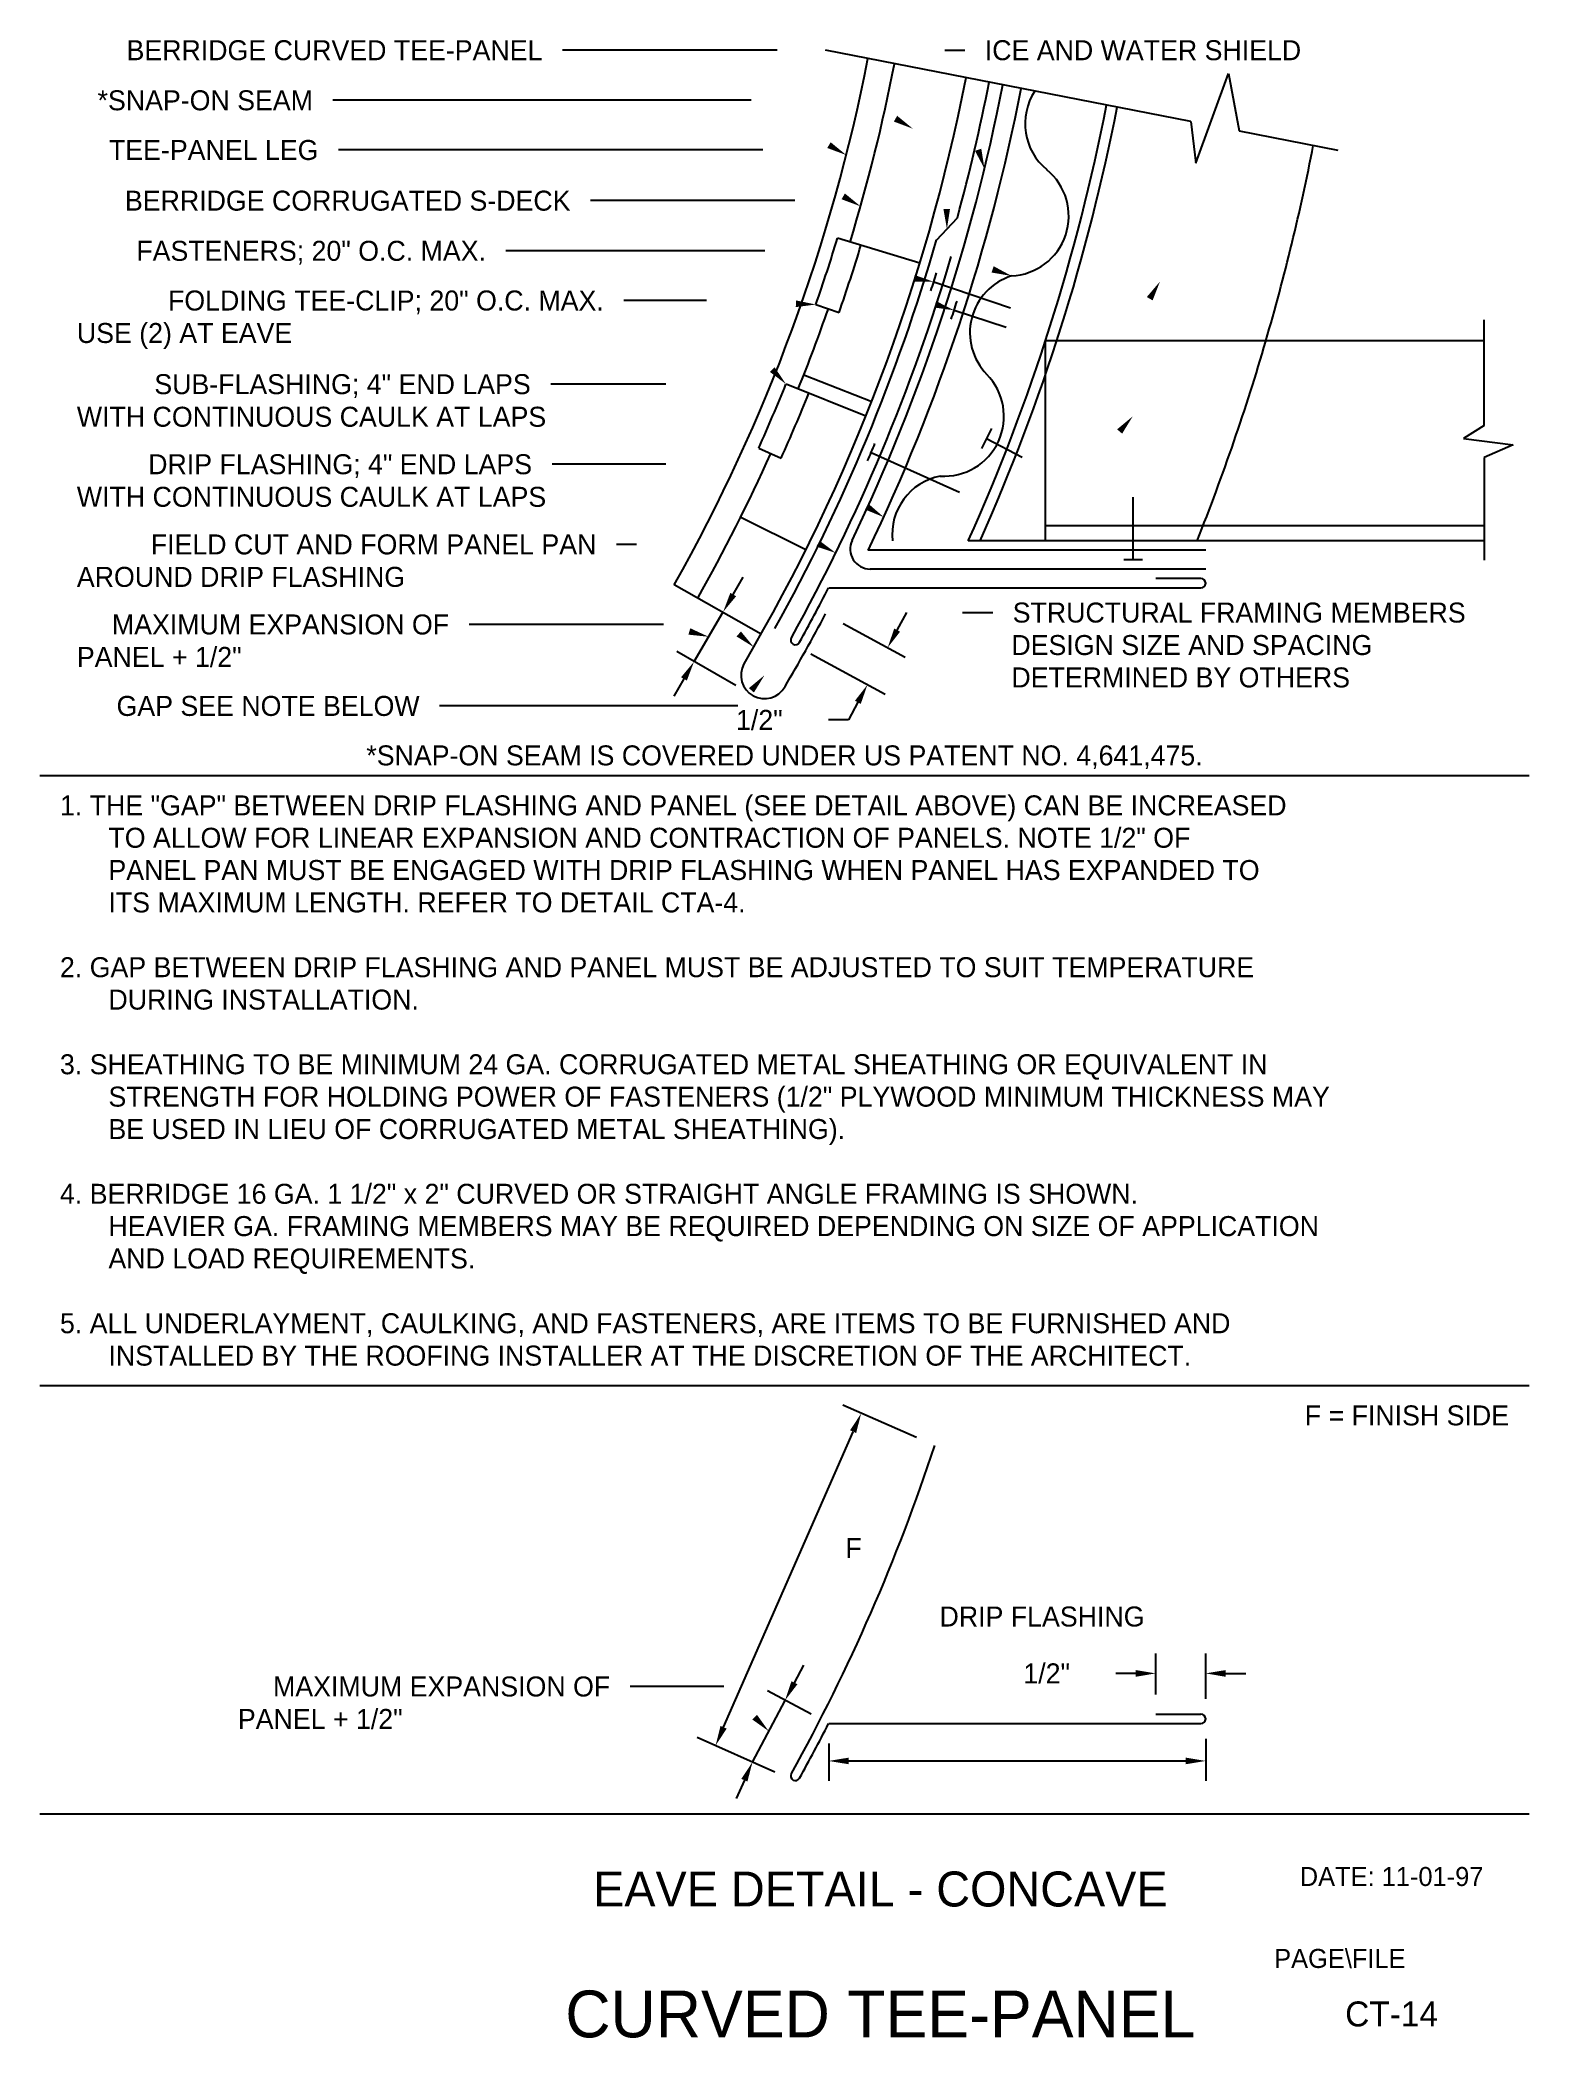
# Model space of a CAD drawing. Extents: x 1 to 15.9, y 0.5 to 20.5.
import ezdxf
from ezdxf.enums import TextEntityAlignment as Align

# ---------------------------------------------------------------- set-up
doc = ezdxf.new("R2010")
doc.units = 0
doc.header["$LTSCALE"] = 0.2
doc.linetypes.add('HIDDENX2', pattern=[0])
for name, color, linetype in [('BORDER', 7, 'CONTINUOUS'), ('CMP-FLSH', 7, 'CONTINUOUS'), ('DIM-TXT', 7, 'CONTINUOUS'), ('STRCTR', 7, 'CONTINUOUS')]:
    doc.layers.add(name, color=color, linetype=linetype)

msp = doc.modelspace()

# ---------------------------------------------------------------- linework, layer by layer
at = {"layer": 'BORDER', "color": 0, "linetype": 'CONTINUOUS'}
for p, q in [((0.982, 13.141), (15.88, 13.141)), ((0.982, 7.038), (15.88, 7.038)), ((15.88, 2.75), (0.982, 2.75))]:
    msp.add_line(p, q, dxfattribs=at)
at = {"layer": 'CMP-FLSH', "color": 0, "linetype": 'CONTINUOUS'}
for p, q in [((9.952, 18.497), (10.161, 18.719)), ((9.924, 18.079), (10.692, 17.818)), ((10.129, 17.794), (10.648, 17.626)), ((10.404, 16.413), (10.504, 16.612)), ((10.809, 16.32), (10.452, 16.509)), ((9.299, 16.373), (10.183, 15.975)), ((11.92, 15.299), (11.92, 15.924)), ((12.645, 15.393), (9.269, 15.393)), ((12.645, 15.205), (9.288, 15.205)), ((12.014, 15.299), (11.826, 15.299)), ((8.198, 14.555), (7.327, 15.046)), ((8.873, 15.018), (12.598, 15.018)), ((12.598, 15.111), (12.145, 15.111)), ((8.873, 3.654), (12.598, 3.654)), ((12.598, 3.747), (12.145, 3.747))]:
    msp.add_line(p, q, dxfattribs=at)
at = {"layer": 'CMP-FLSH', "color": 0, "linetype": 'HIDDENX2'}
for p, q in [((9.785, 18.264), (8.961, 18.515)), ((8.745, 17.852), (8.977, 17.771)), ((9.245, 16.735), (8.446, 17.056)), ((8.625, 17.149), (9.304, 16.882)), ((8.173, 16.415), (8.397, 16.314)), ((7.993, 15.725), (8.646, 15.4))]:
    msp.add_line(p, q, dxfattribs=at)
at = {"layer": 'CMP-FLSH', "color": 0, "linetype": 'CONTINUOUS'}
for centre, radius, start, end in [((-7.999, 23.68), 17.59, 330.6054, 348.9646), ((-7.999, 23.68), 18.59, 329.5451, 348.9646), ((-7.999, 23.68), 18.965, 334.4221, 348.9646), ((-7.999, 23.68), 19.153, 334.3557, 348.9646), ((-7.999, 23.68), 18.825, 344.7224, 348.9646), ((-7.999, 23.68), 18.684, 330.9552, 343.8961), ((-7.999, 23.68), 18.872, 330.9552, 343.5351), ((-7.999, 23.68), 18.778, 342.3594, 342.932), ((-7.999, 23.68), 19.059, 341.7311, 342.295), ((-7.999, 23.68), 18.778, 336.8152, 337.3877), ((9.288, 15.405), 0.2, 154.4221, 270), ((-7.999, 23.68), 18.965, 330.9552, 332.8238), ((12.598, 15.064), 0.0469, 270, 90), ((-7.999, 23.68), 19.059, 329.5796, 332.0826), ((8.54, 14.495), 0.0469, 150.9552, 330.9552), ((8.231, 14.143), 0.235, 150.9665, 330.9329), ((-7.999, 12.316), 18.872, 330.9552, 341.8462), ((-7.999, 12.316), 18.965, 330.9552, 332.8238), ((12.598, 3.701), 0.0469, 270, 90), ((8.54, 3.131), 0.0469, 150.9552, 330.9552)]:
    msp.add_arc(centre, radius, start, end, dxfattribs=at)
at = {"layer": 'CMP-FLSH', "color": 0, "linetype": 'HIDDENX2'}
for centre, radius, start, end in [((-7.999, 23.68), 17.861, 343.0623, 348.9646), ((-7.808, 23.613), 17.527, 340.8097, 343.0878), ((-7.819, 23.617), 17.784, 340.8107, 343.0873), ((-7.999, 23.68), 17.861, 338.0623, 340.8099), ((-7.815, 23.597), 17.527, 335.8097, 338.0878), ((-7.825, 23.601), 17.784, 335.8107, 338.0873), ((-7.999, 23.68), 17.861, 330.6053, 335.8099)]:
    msp.add_arc(centre, radius, start, end, dxfattribs=at)
at = {"layer": 'DIM-TXT', "color": 0, "linetype": 'CONTINUOUS'}
for p, q in [((8.356, 20.396), (6.209, 20.396)), ((10.035, 20.396), (10.235, 20.396)), ((8.099, 19.895), (3.913, 19.895)), ((8.215, 19.398), (3.968, 19.398)), ((8.536, 18.891), (6.49, 18.891)), ((8.233, 18.389), (5.644, 18.389)), ((7.651, 17.892), (6.823, 17.892)), ((7.245, 17.055), (6.092, 17.055)), ((7.245, 16.254), (6.105, 16.254)), ((6.949, 15.452), (6.749, 15.452)), ((7.918, 14.95), (8.019, 15.123)), ((7.222, 14.651), (5.275, 14.651)), ((7.526, 14.279), (7.817, 14.777)), ((9.018, 14.66), (9.638, 14.323)), ((9.558, 14.594), (9.654, 14.77)), ((10.212, 14.77), (10.514, 14.77)), ((7.945, 14.039), (7.353, 14.38)), ((8.693, 14.358), (9.437, 13.952)), ((7.425, 14.106), (7.324, 13.934)), ((7.964, 13.836), (4.98, 13.836)), ((9.165, 13.872), (9.07, 13.696)), ((9.07, 13.696), (8.87, 13.696)), ((9.75, 6.516), (9.015, 6.839)), ((7.821, 3.618), (9.118, 6.575)), ((8.531, 4.064), (8.625, 4.24)), ((12.145, 3.947), (12.145, 4.357)), ((12.645, 3.901), (12.645, 4.357)), ((7.823, 4.026), (6.887, 4.026)), ((11.945, 4.157), (11.745, 4.157)), ((12.845, 4.157), (13.045, 4.157)), ((8.11, 3.27), (8.436, 3.887)), ((8.697, 3.748), (8.26, 3.982)), ((8.334, 3.17), (7.558, 3.515)), ((8.873, 3.454), (8.873, 3.081)), ((12.645, 3.501), (12.645, 3.081)), ((9.073, 3.281), (12.445, 3.281)), ((8.03, 3.089), (7.948, 2.906))]:
    msp.add_line(p, q, dxfattribs=at)
at = {"layer": 'DIM-TXT', "color": 0, "linetype": 'CONTINUOUS', "extrusion": (0, 0, -1)}
for points in [[(-9.558, 19.74), (-9.715, 19.611), (-9.525, 19.682)], [(-8.893, 19.475), (-9.049, 19.347), (-8.859, 19.418)], [(-10.4, 19.411), (-10.432, 19.21), (-10.337, 19.389)], [(-9.035, 18.963), (-9.192, 18.834), (-9.002, 18.905)], [(-10.087, 18.809), (-10.056, 18.608), (-10.021, 18.808)], [(-10.524, 18.235), (-10.702, 18.138), (-10.502, 18.172)], [(-9.733, 18.147), (-9.924, 18.079), (-9.721, 18.082)], [(-12.056, 17.927), (-12.187, 18.081), (-12.114, 17.893)], [(-8.546, 17.893), (-8.745, 17.852), (-8.544, 17.826)], [(-9.948, 17.886), (-10.129, 17.794), (-9.928, 17.822)], [(-8.332, 17.224), (-8.446, 17.056), (-8.284, 17.178)], [(-11.759, 16.603), (-11.915, 16.733), (-11.809, 16.56)], [(-9.271, 15.858), (-9.424, 15.725), (-9.236, 15.801)], [(-8.781, 15.489), (-8.943, 15.367), (-8.75, 15.43)], [(-7.488, 14.613), (-7.672, 14.528), (-7.47, 14.549)], [(-7.995, 14.581), (-8.124, 14.424), (-7.951, 14.531)], [(-8.075, 14.014), (-8.231, 14.143), (-8.125, 13.97)], [(-8.155, 3.743), (-8.273, 3.579), (-8.108, 3.696)]]:
    msp.add_solid(points, dxfattribs=at)
at = {"layer": 'DIM-TXT', "color": 0, "linetype": 'CONTINUOUS'}
for points in [[(7.889, 14.967), (7.947, 14.933), (7.817, 14.777)], [(9.529, 14.61), (9.587, 14.578), (9.463, 14.419)], [(7.396, 14.123), (7.454, 14.09), (7.526, 14.279)], [(9.136, 13.888), (9.194, 13.856), (9.261, 14.048)], [(9.087, 6.589), (9.148, 6.562), (9.198, 6.758)], [(8.501, 4.079), (8.56, 4.048), (8.436, 3.887)], [(11.945, 4.19), (11.945, 4.123), (12.145, 4.157)], [(12.845, 4.19), (12.845, 4.123), (12.645, 4.157)], [(7.791, 3.631), (7.852, 3.604), (7.741, 3.434)], [(7.999, 3.102), (8.06, 3.075), (8.111, 3.271)], [(9.073, 3.314), (9.073, 3.248), (8.873, 3.281)], [(12.445, 3.314), (12.445, 3.248), (12.645, 3.281)]]:
    msp.add_solid(points, dxfattribs=at)
at = {"layer": 'STRCTR', "color": 0, "linetype": 'CONTINUOUS'}
for p, q in [((12.497, 19.682), (8.84, 20.396)), ((12.547, 19.265), (12.874, 20.164)), ((12.874, 20.164), (12.981, 19.588)), ((12.497, 19.682), (12.547, 19.265)), ((12.981, 19.588), (13.966, 19.396)), ((15.43, 16.64), (15.43, 17.698)), ((15.43, 17.487), (11.039, 17.487)), ((11.039, 17.487), (11.039, 15.487)), ((15.43, 16.64), (15.223, 16.512)), ((15.223, 16.512), (15.721, 16.448)), ((15.721, 16.448), (15.43, 16.32)), ((15.43, 16.32), (15.43, 15.294)), ((15.43, 15.487), (10.27, 15.487))]:
    msp.add_line(p, q, dxfattribs=at)
at = {"layer": 'STRCTR', "color": 0, "linetype": 'HIDDENX2'}
msp.add_line((11.039, 15.64), (15.43, 15.64), dxfattribs=at)
at = {"layer": 'STRCTR', "color": 0, "linetype": 'CONTINUOUS'}
for centre, radius, start, end in [((-7.999, 23.68), 20.022, 335.8451, 348.9645), ((11.434, 19.662), 0.596, 146.9322, 230.6521), ((-7.999, 23.68), 22.13, 343.7488, 348.9646), ((10.676, 18.737), 0.599, 272.4861, 50.6519), ((10.882, 17.57), 0.596, 107.549, 224.4018), ((10.027, 16.733), 0.599, 266.2363, 44.4017), ((10.104, 15.551), 0.596, 101.2989, 186.0684)]:
    msp.add_arc(centre, radius, start, end, dxfattribs=at)
at = {"layer": 'STRCTR', "color": 0, "linetype": 'HIDDENX2'}
for centre, radius, start, end in [((-7.999, 23.68), 20.13, 335.9829, 348.9645), ((-7.998, 23.679), 22.129, 338.2704, 343.7489)]:
    msp.add_arc(centre, radius, start, end, dxfattribs=at)

# ---------------------------------------------------------------- texts
at = {"layer": 'BORDER', "color": 0, "linetype": 'CONTINUOUS'}
for s, height, p in [('DATE: 11-01-97', 0.1902, (14.505, 2.125)), ('CT-14', 0.25, (14.505, 0.75))]:
    msp.add_text(s, height=height, dxfattribs=at).set_placement(p, align=Align.MIDDLE)
msp.add_text('PAGE\\FILE', height=0.1902, dxfattribs=at).set_placement((13.33, 1.21))
at = {"layer": 'BORDER', "color": 0}
msp.add_text('CURVED TEE-PANEL', height=0.46875, dxfattribs=at).set_placement((9.39, 0.75), align=Align.MIDDLE)
at = {"layer": 'DIM-TXT', "color": 0, "linetype": 'CONTINUOUS'}
for s, p in [('BERRIDGE CURVED TEE-PANEL', (6.009, 20.396)), ('*SNAP-ON SEAM', (3.713, 19.895)), ('TEE-PANEL LEG', (3.768, 19.398)), ('BERRIDGE CORRUGATED S-DECK', (6.29, 18.891)), ('FASTENERS; 20" O.C. MAX.', (5.444, 18.389)), ('FOLDING TEE-CLIP; 20" O.C. MAX.', (6.623, 17.892)), ('SUB-FLASHING; 4" END LAPS', (5.892, 17.055)), ('DRIP FLASHING; 4" END LAPS', (5.905, 16.254)), ('FIELD CUT AND FORM PANEL PAN', (6.549, 15.452)), ('MAXIMUM EXPANSION OF', (5.075, 14.651)), ('GAP SEE NOTE BELOW', (4.78, 13.836)), ('MAXIMUM EXPANSION OF', (6.687, 4.026))]:
    msp.add_text(s, height=0.2, dxfattribs=at).set_placement(p, align=Align.MIDDLE_RIGHT)
msp.add_text('ICE AND WATER SHIELD', height=0.2, rotation=360, dxfattribs=at).set_placement((10.435, 20.396), align=Align.MIDDLE_LEFT)
for s, p in [('USE (2) AT EAVE', (1.351, 17.467)), ('WITH CONTINUOUS CAULK AT LAPS', (1.351, 16.629)), ('WITH CONTINUOUS CAULK AT LAPS', (1.351, 15.828)), ('AROUND DRIP FLASHING', (1.351, 15.027)), ('PANEL + 1/2"', (1.351, 14.226)), ('DESIGN SIZE AND SPACING', (10.701, 14.345)), ('DETERMINED BY OTHERS', (10.701, 14.021)), ('1/2"', (7.946, 13.596)), ('1. THE "GAP" BETWEEN DRIP FLASHING AND PANEL (SEE DETAIL ABOVE) CAN BE INCREASED', (1.182, 12.741)), ('TO ALLOW FOR LINEAR EXPANSION AND CONTRACTION OF PANELS. NOTE 1/2" OF', (1.667, 12.417)), ('PANEL PAN MUST BE ENGAGED WITH DRIP FLASHING WHEN PANEL HAS EXPANDED TO', (1.667, 12.094)), ('ITS MAXIMUM LENGTH. REFER TO DETAIL CTA-4.', (1.667, 11.77)), ('2. GAP BETWEEN DRIP FLASHING AND PANEL MUST BE ADJUSTED TO SUIT TEMPERATURE', (1.182, 11.122)), ('DURING INSTALLATION.', (1.667, 10.798)), ('3. SHEATHING TO BE MINIMUM 24 GA. CORRUGATED METAL SHEATHING OR EQUIVALENT IN', (1.182, 10.151)), ('STRENGTH FOR HOLDING POWER OF FASTENERS (1/2" PLYWOOD MINIMUM THICKNESS MAY', (1.667, 9.827)), ('BE USED IN LIEU OF CORRUGATED METAL SHEATHING).', (1.667, 9.503)), ('4. BERRIDGE 16 GA. 1 1/2" x 2" CURVED OR STRAIGHT ANGLE FRAMING IS SHOWN.', (1.182, 8.855)), ('HEAVIER GA. FRAMING MEMBERS MAY BE REQUIRED DEPENDING ON SIZE OF APPLICATION', (1.667, 8.532)), ('AND LOAD REQUIREMENTS.', (1.667, 8.208)), ('5. ALL UNDERLAYMENT, CAULKING, AND FASTENERS, ARE ITEMS TO BE FURNISHED AND', (1.182, 7.56)), ('INSTALLED BY THE ROOFING INSTALLER AT THE DISCRETION OF THE ARCHITECT.', (1.667, 7.236)), ('F', (9.041, 5.31)), ('DRIP FLASHING', (9.982, 4.626)), ('1/2"', (10.821, 4.057)), ('PANEL + 1/2"', (2.962, 3.601))]:
    msp.add_text(s, height=0.2, dxfattribs=at).set_placement(p)
msp.add_text('STRUCTURAL FRAMING MEMBERS', height=0.2, dxfattribs=at).set_placement((10.714, 14.77), align=Align.MIDDLE_LEFT)
msp.add_text('*SNAP-ON SEAM IS COVERED UNDER US PATENT NO. 4,641,475.', height=0.2, dxfattribs=at).set_placement((8.431, 13.241), align=Align.CENTER)
msp.add_text('F = FINISH SIDE', height=0.2, dxfattribs=at).set_placement((15.68, 6.638), align=Align.RIGHT)
msp.add_text('EAVE DETAIL - CONCAVE', height=0.35, dxfattribs=at).set_placement((9.39, 2), align=Align.MIDDLE)

doc.saveas('drawing.dxf')
